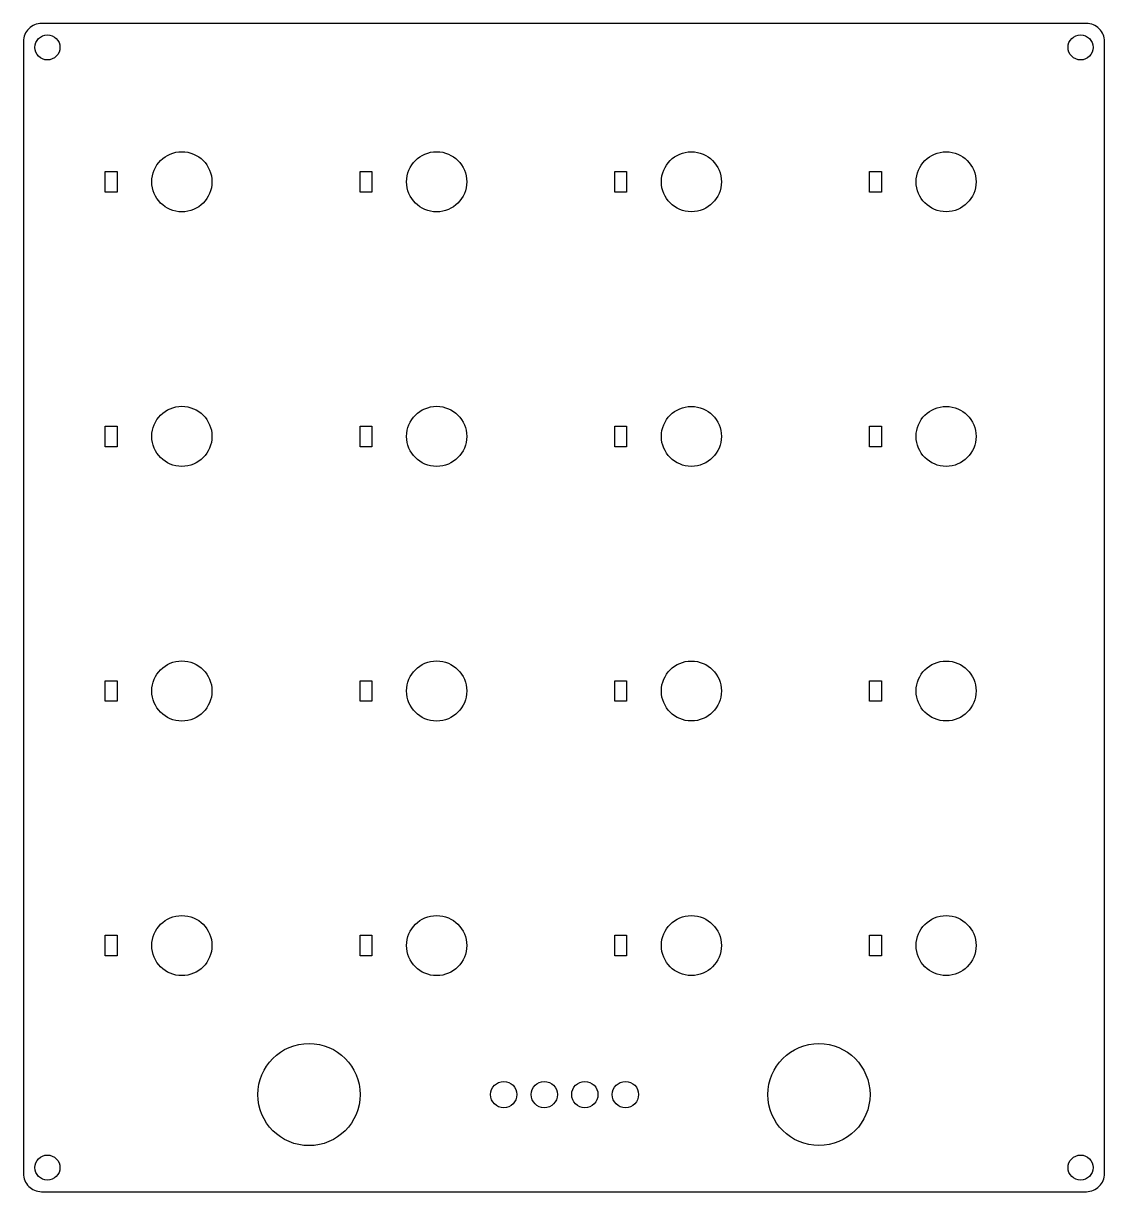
# Model space of a CAD drawing. Header units: millimetres. Extents: x -18 to 105, y -28 to 105.
import ezdxf

# ---------------------------------------------------------------- set-up
doc = ezdxf.new("R2010")
doc.units = ezdxf.units.MM
doc.layers.get('0').update_dxf_attribs({"linetype": 'CONTINUOUS'})

msp = doc.modelspace()

# ---------------------------------------------------------------- linework, layer by layer
msp.add_lwpolyline([(103.15, -28.08, 0.414214), (105.22, -26), (105.22, 103.15, 0.414214), (103.15, 105.22), (-16, 105.22, 0.414214), (-18.08, 103.15), (-18.08, -26, 0.414214), (-16, -28.08)], format="xyb", close=True)
for points in [[(-8.73, 88.32), (-7.37, 88.32), (-7.37, 85.97), (-8.73, 85.97)], [(20.32, 88.32), (21.68, 88.32), (21.68, 85.97), (20.32, 85.97)], [(50.72, 88.32), (50.72, 85.97), (49.38, 85.97), (49.38, 88.32)], [(78.42, 88.32), (79.77, 88.32), (79.77, 85.97), (78.42, 85.97)], [(-8.73, 59.27), (-7.37, 59.27), (-7.37, 56.92), (-8.73, 56.92)], [(20.32, 56.92), (20.32, 59.27), (21.68, 59.27), (21.68, 56.92)], [(49.38, 59.27), (50.72, 59.27), (50.72, 56.92), (49.38, 56.92)], [(78.42, 59.27), (79.77, 59.27), (79.77, 56.92), (78.42, 56.92)], [(-8.73, 30.22), (-7.37, 30.22), (-7.37, 27.87), (-8.73, 27.87)], [(21.68, 27.87), (20.32, 27.87), (20.32, 30.22), (21.68, 30.22)], [(50.72, 27.87), (49.38, 27.87), (49.38, 30.22), (50.72, 30.22)], [(79.77, 27.87), (78.42, 27.87), (78.42, 30.22), (79.77, 30.22)], [(-8.73, -1.18), (-8.73, 1.17), (-7.37, 1.17), (-7.37, -1.18)], [(20.32, 1.17), (21.68, 1.17), (21.68, -1.18), (20.32, -1.18)], [(49.38, 1.17), (50.72, 1.17), (50.72, -1.18), (49.38, -1.18)], [(78.42, 1.17), (79.77, 1.17), (79.77, -1.18), (78.42, -1.18)]]:
    msp.add_lwpolyline(points, close=True)
for centre, radius in [((-15.33, 102.48), 1.43), ((102.48, 102.48), 1.43), ((0, 87.15), 3.43), ((29.05, 87.15), 3.43), ((58.1, 87.15), 3.42), ((87.15, 87.15), 3.42), ((0, 58.1), 3.43), ((29.05, 58.1), 3.43), ((58.1, 58.1), 3.42), ((87.15, 58.1), 3.42), ((0, 29.05), 3.43), ((29.05, 29.05), 3.43), ((58.1, 29.05), 3.42), ((87.15, 29.05), 3.42), ((0, 0), 3.43), ((29.05, 0), 3.43), ((58.1, 0), 3.42), ((87.15, 0), 3.42), ((14.5, -17), 5.83), ((72.65, -17), 5.82), ((36.7, -17), 1.5), ((41.33, -17), 1.5), ((45.95, -17), 1.5), ((50.58, -17), 1.5), ((-15.33, -25.33), 1.43), ((102.48, -25.33), 1.43)]:
    msp.add_circle(centre, radius)

doc.saveas('drawing.dxf')
